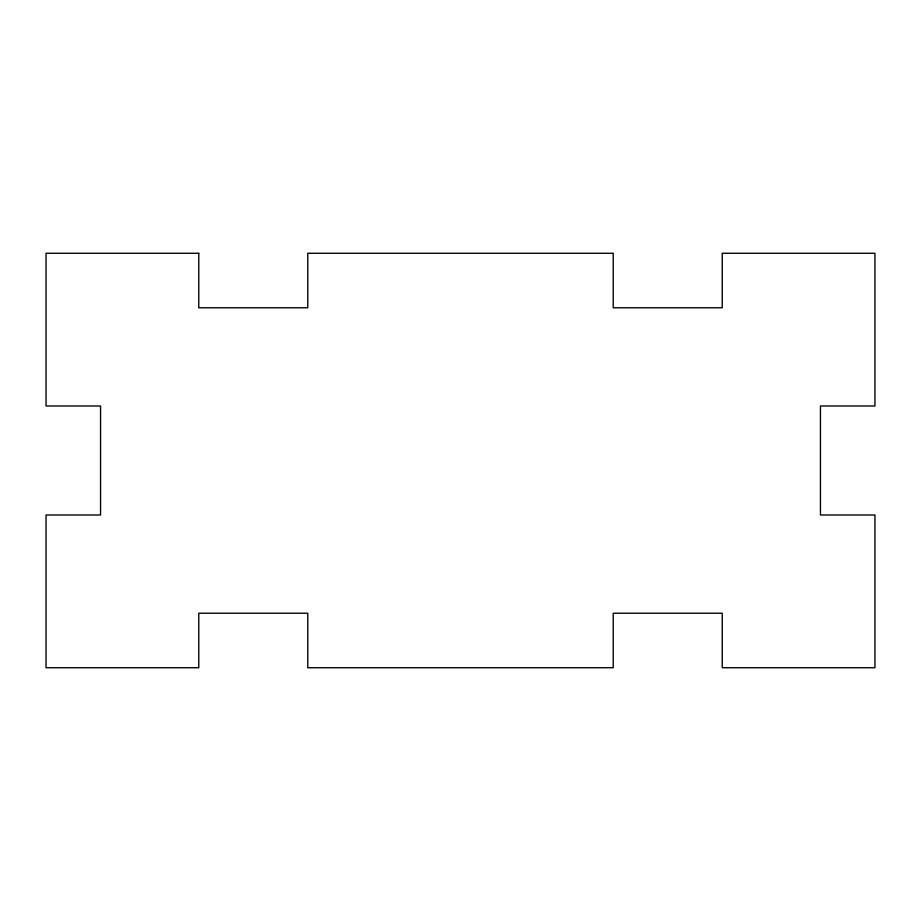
<?xml version="1.0" encoding="UTF-8"?>
<svg xmlns="http://www.w3.org/2000/svg" width="921" height="921" viewBox="0 0 921 921"><rect width="100%" height="100%" fill="white"/><g stroke="black" fill="none" stroke-linecap="round" stroke-linejoin="round"><path stroke-width="1.38" d="M198.775 253.275L46.05 253.275L46.05 406L100.55 406L100.55 515L46.05 515L46.05 667.725L198.775 667.725L198.775 613.225L307.775 613.225L307.775 667.725L613.225 667.725L613.225 613.225L722.225 613.225L722.225 667.725L874.95 667.725L874.95 515L820.45 515L820.45 406L874.95 406L874.95 253.275L722.225 253.275L722.225 307.775L613.225 307.775L613.225 253.275L307.775 253.275L307.775 307.775L198.775 307.775L198.775 253.275"/></g></svg>
